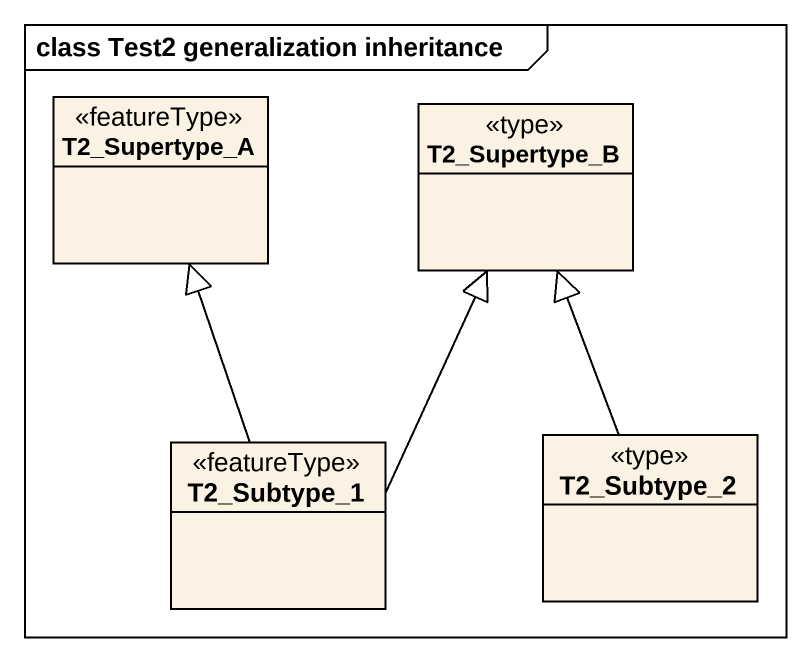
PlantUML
@startuml
mainframe class Test2 generalization inheritance
hide circle
hide empty members
class T2_Supertype_A <<featureType>>
class T2_Supertype_B <<type>>
class T2_Subtype_1 <<featureType>>
class T2_Subtype_2 <<type>>
T2_Subtype_1 -up-|> T2_Supertype_A
T2_Subtype_1 -up-|> T2_Supertype_B
T2_Subtype_2 -up-|> T2_Supertype_B
@enduml
